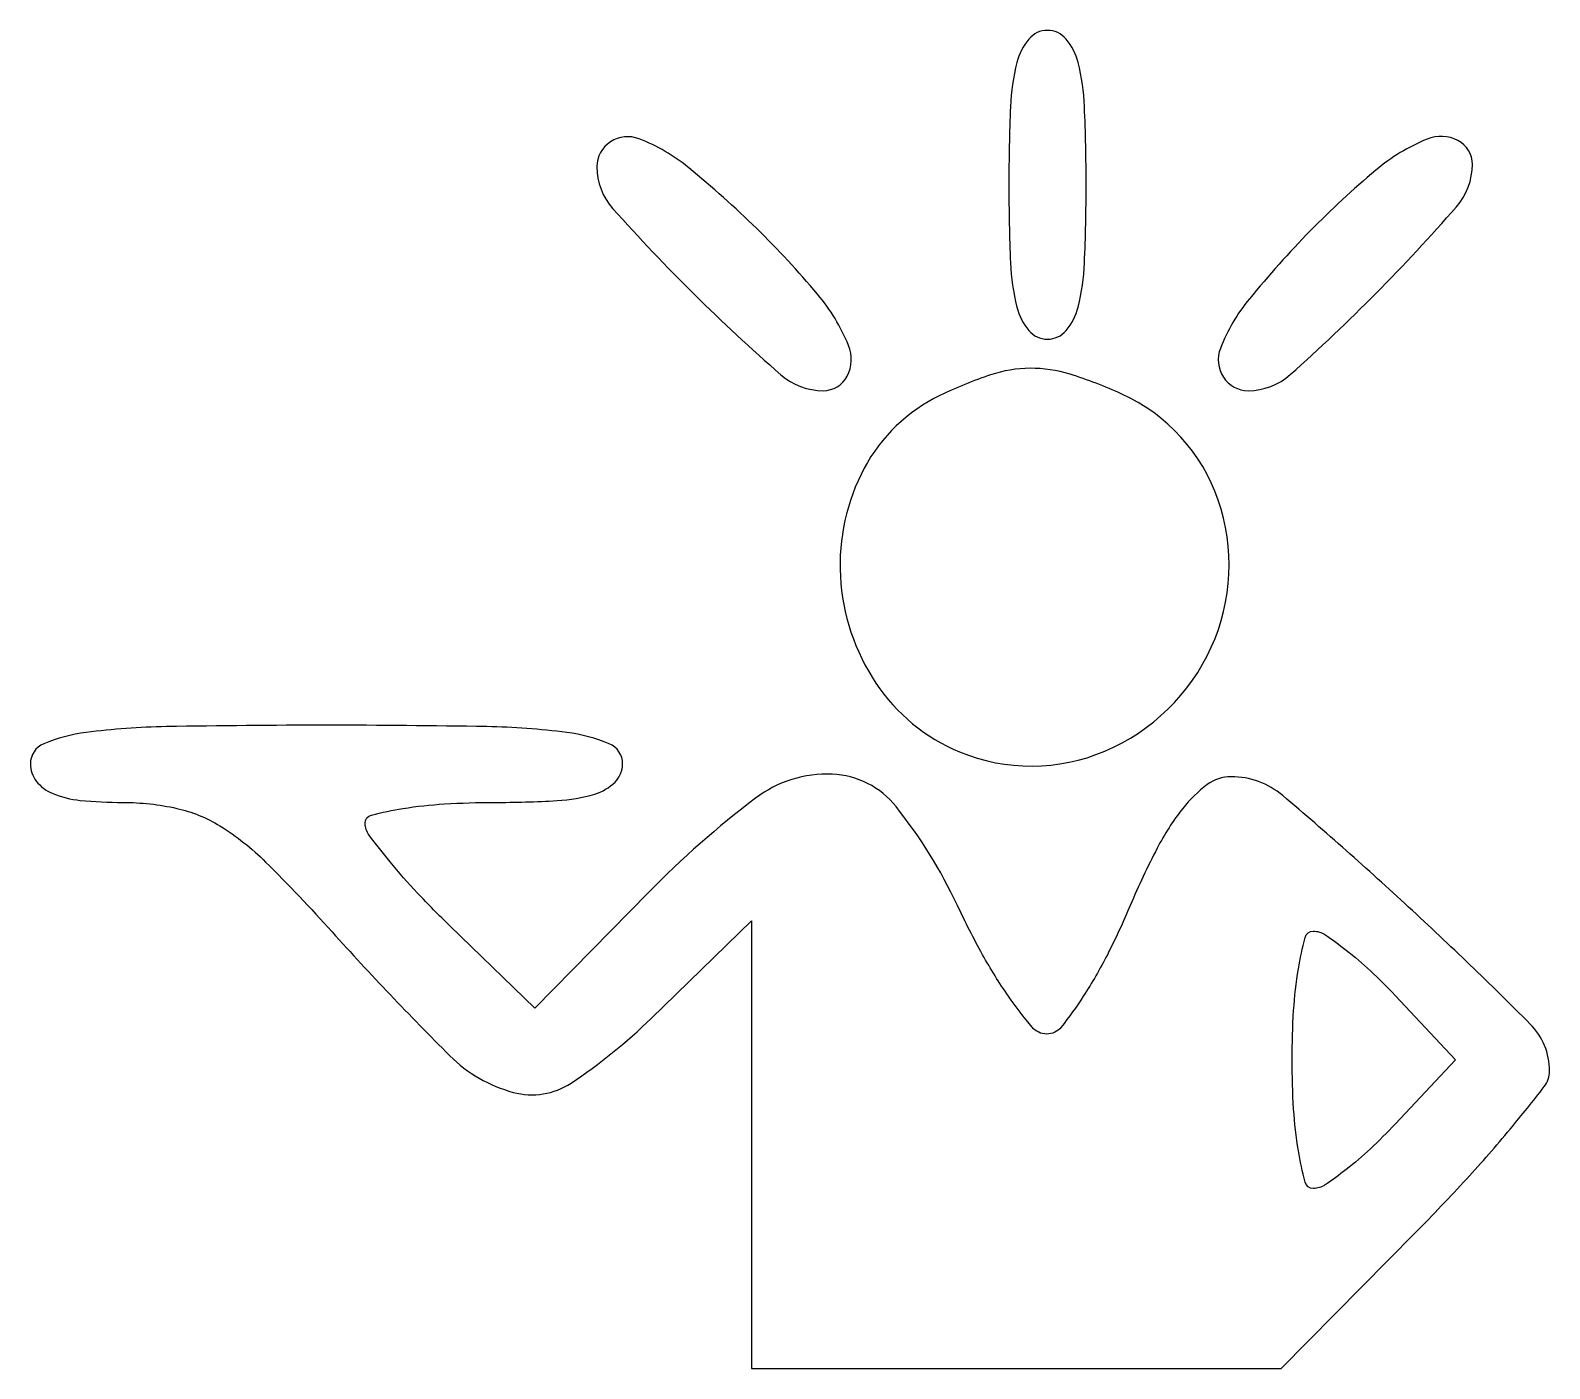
# Model space of a CAD drawing. Extents: x 3 to 62, y 11 to 63.
import ezdxf

# ---------------------------------------------------------------- set-up
doc = ezdxf.new("R2010")
doc.units = 0

msp = doc.modelspace()

# ---------------------------------------------------------------- linework, layer by layer
for points in [[(41, 57, 0.010614), (41.064452, 53.964058, 0.050675), (41.3125, 52.25, 0.113455), (41.77697, 51.337712, 0.222027), (42.5, 51, 0.222027), (43.22303, 51.337712, 0.113455), (43.6875, 52.25, 0.050675), (43.935548, 53.964058, 0.010614), (44, 57, 0.010614), (43.935548, 60.035942, 0.050675), (43.6875, 61.75, 0.113455), (43.22303, 62.662288, 0.222027), (42.5, 63, 0.222027), (41.77697, 62.662288, 0.113455), (41.3125, 61.75, 0.050675), (41.064452, 60.035942, 0.010614)], [(25, 57.702948, 0.184183), (25.62204, 56.071581, 0.015484), (28.782069, 52.743692, 0.015581), (32.141581, 49.619381, 0.181448), (33.792163, 49, 0.279607), (34.7203, 49.563047, 0.220907), (34.77465, 50.759668, 0.07744), (33.570343, 52.750593, 0.024684), (31.207837, 55.297052, 0.021534), (28.56968, 57.660053, 0.079577), (26.644749, 58.784169, 0.240594), (25.525345, 58.669051, 0.254305)], [(52.702948, 55.207837, 0.021534), (50.339947, 52.56968, 0.079577), (49.215831, 50.644749, 0.240594), (49.330949, 49.525345, 0.254305), (50.297052, 49, 0.184183), (51.928419, 49.62204, 0.015484), (55.256308, 52.782069, 0.015581), (58.380619, 56.141581, 0.181448), (59, 57.792163, 0.279607), (58.436953, 58.7203, 0.220907), (57.240332, 58.77465, 0.07744), (55.249407, 57.570343, 0.024684)], [(38.321178, 48.811266, 0.159003), (35.382674, 45.986343, 0.137074), (34.455784, 41.787959, 0.1337), (35.835608, 37.637914, 0.148908), (39.085786, 34.964466, 0.201395), (44.723262, 34.991378, 0.187965), (48.862656, 39.036184, 0.191628), (49.129655, 44.749939, 0.205653), (45.385358, 48.87028, 0.031028), (43.374404, 49.639839, 0.07811), (41.827305, 49.869784, 0.078747), (40.291809, 49.613277, 0.03192)], [(3, 34.5, 0.166688), (3.230694, 33.827232, 0.129481), (3.84954, 33.354247, 0.07459), (4.938091, 33.080743, 0.024318), (6.597239, 33, -0.054833), (8.682585, 32.770619, -0.084053), (10.362223, 32.086423, -0.057161), (12.137096, 30.683924, -0.013889), (14.714882, 27.972223, 0.013902), (19.29569, 23.153684, 0.130204), (21.752285, 21.734272, 0.215543), (23.996182, 22.095488, 0.04736), (27.11098, 24.608369), (31, 28.405896), (31, 19.702948), (31, 11), (41.28416, 11), (51.56832, 11), (56.78416, 16.281445, 0.008838), (58.782503, 18.377774, 0.012758), (60.467847, 20.306014, 0.008465), (61.792135, 21.95766, 0.166233), (62, 22.565605, 0.1986), (61.245216, 24.390919, 0.010096), (56.523471, 28.936655, 0.010688), (51.637151, 33.264316, 0.177702), (49.632525, 34, 0.160895), (48.706047, 33.693946, 0.067137), (47.751881, 32.764671, 0.046461), (46.760269, 31.223342, 0.019775), (45.715502, 29, -0.017935), (44.823998, 27.084535, -0.025987), (43.89148, 25.46875, -0.024119), (43.027482, 24.267741, -0.228598), (42.472469, 24, -0.221766), (41.906593, 24.263965, -0.022714), (40.986061, 25.46875, -0.024935), (39.979403, 27.084571, -0.01732), (39, 29, 0.058748), (36.618326, 32.838033, 0.217368), (34.138921, 34.097391, 0.174394), (31.164916, 33.166259, 0.036525), (27.002835, 29.502889), (22.589254, 25.005777), (19.294627, 28.199055, -0.011688), (18.032606, 29.480805, -0.01623), (16.967797, 30.690434, -0.0127), (16.153916, 31.730585, -0.16101), (16, 32.196167, -0.343528), (16.24585, 32.51177, -0.021954), (17.46875, 32.763874, -0.024745), (19.083203, 32.942056, -0.015111), (21, 33, 0.014068), (23.460489, 33.069243, 0.058865), (24.916667, 33.325, 0.122766), (25.704941, 33.79299, 0.200296), (26, 34.5, 0.303591), (25.479566, 35.27813, 0.065619), (23.833333, 35.717391, 0.028132), (20.719975, 35.946491, 0.004301), (14.5, 36, 0.004301), (8.280025, 35.946491, 0.028132), (5.166667, 35.717391, 0.065619), (3.520434, 35.27813, 0.303591)], [(56, 25.5), (58.348628, 23), (56, 20.5, -0.016233), (55.040239, 19.542642, -0.021145), (54.098736, 18.734375, -0.019347), (53.276675, 18.136976, -0.148512), (52.825686, 18, -0.341193), (52.501789, 18.250142, -0.022981), (52.242545, 19.46875, -0.025397), (52.059529, 21.083228, -0.015525), (52, 23, -0.015525), (52.059529, 24.916772, -0.025397), (52.242545, 26.53125, -0.022981), (52.501789, 27.749858, -0.341193), (52.825686, 28, -0.148512), (53.276675, 27.863024, -0.019347), (54.098736, 27.265625, -0.021145), (55.040239, 26.457358, -0.016233)]]:
    msp.add_lwpolyline(points, format="xyb", close=True)

doc.saveas('drawing.dxf')
